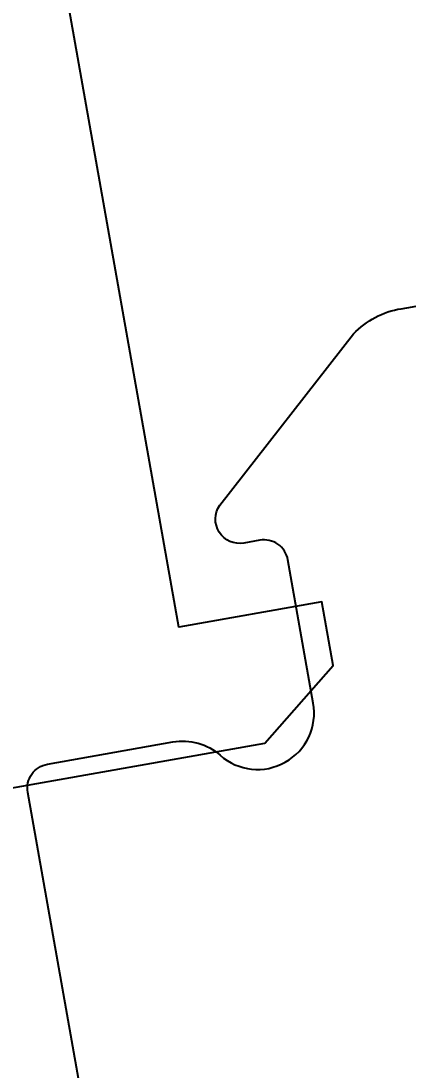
# Model space of a CAD drawing. Header units: millimetres. Extents: x 0 to 8967983, y -224399 to 13801.
# Drawn here: x 69282.64 to 69285.56, y -193809.95 to -193802.03 of the extents above; entities that cross this region are included whole.
import ezdxf
from ezdxf import colors
from ezdxf.entities.mleader import LeaderData, LeaderLine
from ezdxf.math import Vec2, Vec3

# ---------------------------------------------------------------- set-up
doc = ezdxf.new("R2010")
doc.units = ezdxf.units.MM
doc.header["$LTSCALE"] = 10
doc.layers.add('Архитектура', color=251, linetype='Continuous')
doc.layers.get('0').off()
doc.layers.get('0').freeze()
doc.styles.add('ISOCPEUR', font='isocpeur.TTF', dxfattribs={"width": 0.7})

# ---------------------------------------------------------------- blocks, each defined once
blk = doc.blocks.new('_DOTSMALL')
at = {"color": 0, "linetype": 'ByBlock', "const_width": 0.5}
blk.add_lwpolyline([(-0.0625, 0, 1), (0.0625, 0, 1)], format="xyb", close=True, dxfattribs=at)

msp = doc.modelspace()

# ---------------------------------------------------------------- linework, layer by layer
at = {"layer": 'Архитектура', "lineweight": 25, "transparency": 33554684}
msp.add_lwpolyline([(69281.5186, -193801.9387), (69282.5612, -193807.8213), (69284.482, -193807.4808), (69284.9972, -193806.8942), (69284.912, -193806.414), (69283.8316, -193806.6055), (69282.9592, -193801.6834)], dxfattribs=at)
msp.add_lwpolyline([(69281.5186, -193801.9387), (69282.5612, -193807.8213), (69284.482, -193807.4808), (69284.9972, -193806.8942), (69284.912, -193806.414), (69283.8316, -193806.6055), (69282.9592, -193801.6834)], dxfattribs=at)
msp.add_lwpolyline([(69281.5186, -193801.9387), (69282.5612, -193807.8213), (69284.482, -193807.4808), (69284.9972, -193806.8942), (69284.912, -193806.414), (69283.8316, -193806.6055), (69282.9592, -193801.6834)], dxfattribs=at)
msp.add_lwpolyline([(69281.5186, -193801.9387), (69282.5612, -193807.8213), (69284.482, -193807.4808), (69284.9972, -193806.8942), (69284.912, -193806.414), (69283.8316, -193806.6055), (69282.9592, -193801.6834)], dxfattribs=at)
msp.add_lwpolyline([(69281.5186, -193801.9387), (69282.5612, -193807.8213), (69284.482, -193807.4808), (69284.9972, -193806.8942), (69284.912, -193806.414), (69283.8316, -193806.6055), (69282.9592, -193801.6834)], dxfattribs=at)
msp.add_lwpolyline([(69281.5186, -193801.9387), (69282.5612, -193807.8213), (69284.482, -193807.4808), (69284.9972, -193806.8942), (69284.912, -193806.414), (69283.8316, -193806.6055), (69282.9592, -193801.6834)], dxfattribs=at)
msp.add_lwpolyline([(69281.5186, -193801.9387), (69282.5612, -193807.8213), (69284.482, -193807.4808), (69284.9972, -193806.8942), (69284.912, -193806.414), (69283.8316, -193806.6055), (69282.9592, -193801.6834)], dxfattribs=at)
msp.add_lwpolyline([(69281.5186, -193801.9387), (69282.5612, -193807.8213), (69284.482, -193807.4808), (69284.9972, -193806.8942), (69284.912, -193806.414), (69283.8316, -193806.6055), (69282.9592, -193801.6834)], dxfattribs=at)
msp.add_lwpolyline([(69281.5186, -193801.9387), (69282.5612, -193807.8213), (69284.482, -193807.4808), (69284.9972, -193806.8942), (69284.912, -193806.414), (69283.8316, -193806.6055), (69282.9592, -193801.6834)], dxfattribs=at)
msp.add_lwpolyline([(69281.5186, -193801.9387), (69282.5612, -193807.8213), (69284.482, -193807.4808), (69284.9972, -193806.8942), (69284.912, -193806.414), (69283.8316, -193806.6055), (69282.9592, -193801.6834)], dxfattribs=at)
msp.add_lwpolyline([(69281.5186, -193801.9387), (69282.5612, -193807.8213), (69284.482, -193807.4808), (69284.9972, -193806.8942), (69284.912, -193806.414), (69283.8316, -193806.6055), (69282.9592, -193801.6834)], dxfattribs=at)
msp.add_lwpolyline([(69281.5186, -193801.9387), (69282.5612, -193807.8213), (69284.482, -193807.4808), (69284.9972, -193806.8942), (69284.912, -193806.414), (69283.8316, -193806.6055), (69282.9592, -193801.6834)], dxfattribs=at)
msp.add_lwpolyline([(69281.5186, -193801.9387), (69282.5612, -193807.8213), (69284.482, -193807.4808), (69284.9972, -193806.8942), (69284.912, -193806.414), (69283.8316, -193806.6055), (69282.9592, -193801.6834)], dxfattribs=at)
msp.add_lwpolyline([(69281.5186, -193801.9387), (69282.5612, -193807.8213), (69284.482, -193807.4808), (69284.9972, -193806.8942), (69284.912, -193806.414), (69283.8316, -193806.6055), (69282.9592, -193801.6834)], dxfattribs=at)
msp.add_lwpolyline([(69281.5186, -193801.9387), (69282.5612, -193807.8213), (69284.482, -193807.4808), (69284.9972, -193806.8942), (69284.912, -193806.414), (69283.8316, -193806.6055), (69282.9592, -193801.6834)], dxfattribs=at)
msp.add_lwpolyline([(69281.5186, -193801.9387), (69282.5612, -193807.8213), (69284.482, -193807.4808), (69284.9972, -193806.8942), (69284.912, -193806.414), (69283.8316, -193806.6055), (69282.9592, -193801.6834)], dxfattribs=at)
msp.add_lwpolyline([(69281.5186, -193801.9387), (69282.5612, -193807.8213), (69284.482, -193807.4808), (69284.9972, -193806.8942), (69284.912, -193806.414), (69283.8316, -193806.6055), (69282.9592, -193801.6834)], dxfattribs=at)
msp.add_lwpolyline([(69281.5186, -193801.9387), (69282.5612, -193807.8213), (69284.482, -193807.4808), (69284.9972, -193806.8942), (69284.912, -193806.414), (69283.8316, -193806.6055), (69282.9592, -193801.6834)], dxfattribs=at)
msp.add_lwpolyline([(69281.5186, -193801.9387), (69282.5612, -193807.8213), (69284.482, -193807.4808), (69284.9972, -193806.8942), (69284.912, -193806.414), (69283.8316, -193806.6055), (69282.9592, -193801.6834)], dxfattribs=at)
msp.add_lwpolyline([(69281.5186, -193801.9387), (69282.5612, -193807.8213), (69284.482, -193807.4808), (69284.9972, -193806.8942), (69284.912, -193806.414), (69283.8316, -193806.6055), (69282.9592, -193801.6834)], dxfattribs=at)
msp.add_lwpolyline([(69281.5186, -193801.9387), (69282.5612, -193807.8213), (69284.482, -193807.4808), (69284.9972, -193806.8942), (69284.912, -193806.414), (69283.8316, -193806.6055), (69282.9592, -193801.6834)], dxfattribs=at)
msp.add_lwpolyline([(69281.5186, -193801.9387), (69282.5612, -193807.8213), (69284.482, -193807.4808), (69284.9972, -193806.8942), (69284.912, -193806.414), (69283.8316, -193806.6055), (69282.9592, -193801.6834)], dxfattribs=at)
msp.add_lwpolyline([(69281.5186, -193801.9387), (69282.5612, -193807.8213), (69284.482, -193807.4808), (69284.9972, -193806.8942), (69284.912, -193806.414), (69283.8316, -193806.6055), (69282.9592, -193801.6834)], dxfattribs=at)
msp.add_lwpolyline([(69281.5186, -193801.9387), (69282.5612, -193807.8213), (69284.482, -193807.4808), (69284.9972, -193806.8942), (69284.912, -193806.414), (69283.8316, -193806.6055), (69282.9592, -193801.6834)], dxfattribs=at)
msp.add_lwpolyline([(69281.5186, -193801.9387), (69282.5612, -193807.8213), (69284.482, -193807.4808), (69284.9972, -193806.8942), (69284.912, -193806.414), (69283.8316, -193806.6055), (69282.9592, -193801.6834)], dxfattribs=at)
msp.add_lwpolyline([(69281.5186, -193801.9387), (69282.5612, -193807.8213), (69284.482, -193807.4808), (69284.9972, -193806.8942), (69284.912, -193806.414), (69283.8316, -193806.6055), (69282.9592, -193801.6834)], dxfattribs=at)
msp.add_lwpolyline([(69281.5186, -193801.9387), (69282.5612, -193807.8213), (69284.482, -193807.4808), (69284.9972, -193806.8942), (69284.912, -193806.414), (69283.8316, -193806.6055), (69282.9592, -193801.6834)], dxfattribs=at)
msp.add_lwpolyline([(69281.5186, -193801.9387), (69282.5612, -193807.8213), (69284.482, -193807.4808), (69284.9972, -193806.8942), (69284.912, -193806.414), (69283.8316, -193806.6055), (69282.9592, -193801.6834)], dxfattribs=at)
msp.add_lwpolyline([(69281.5186, -193801.9387), (69282.5612, -193807.8213), (69284.482, -193807.4808), (69284.9972, -193806.8942), (69284.912, -193806.414), (69283.8316, -193806.6055), (69282.9592, -193801.6834)], dxfattribs=at)
msp.add_lwpolyline([(69281.5186, -193801.9387), (69282.5612, -193807.8213), (69284.482, -193807.4808), (69284.9972, -193806.8942), (69284.912, -193806.414), (69283.8316, -193806.6055), (69282.9592, -193801.6834)], dxfattribs=at)
msp.add_lwpolyline([(69281.5186, -193801.9387), (69282.5612, -193807.8213), (69284.482, -193807.4808), (69284.9972, -193806.8942), (69284.912, -193806.414), (69283.8316, -193806.6055), (69282.9592, -193801.6834)], dxfattribs=at)
msp.add_lwpolyline([(69281.5186, -193801.9387), (69282.5612, -193807.8213), (69284.482, -193807.4808), (69284.9972, -193806.8942), (69284.912, -193806.414), (69283.8316, -193806.6055), (69282.9592, -193801.6834)], dxfattribs=at)
msp.add_lwpolyline([(69281.5186, -193801.9387), (69282.5612, -193807.8213), (69284.482, -193807.4808), (69284.9972, -193806.8942), (69284.912, -193806.414), (69283.8316, -193806.6055), (69282.9592, -193801.6834)], dxfattribs=at)
msp.add_lwpolyline([(69281.5186, -193801.9387), (69282.5612, -193807.8213), (69284.482, -193807.4808), (69284.9972, -193806.8942), (69284.912, -193806.414), (69283.8316, -193806.6055), (69282.9592, -193801.6834)], dxfattribs=at)
msp.add_lwpolyline([(69281.5186, -193801.9387), (69282.5612, -193807.8213), (69284.482, -193807.4808), (69284.9972, -193806.8942), (69284.912, -193806.414), (69283.8316, -193806.6055), (69282.9592, -193801.6834)], dxfattribs=at)
msp.add_lwpolyline([(69281.5186, -193801.9387), (69282.5612, -193807.8213), (69284.482, -193807.4808), (69284.9972, -193806.8942), (69284.912, -193806.414), (69283.8316, -193806.6055), (69282.9592, -193801.6834)], dxfattribs=at)
msp.add_lwpolyline([(69281.5186, -193801.9387), (69282.5612, -193807.8213), (69284.482, -193807.4808), (69284.9972, -193806.8942), (69284.912, -193806.414), (69283.8316, -193806.6055), (69282.9592, -193801.6834)], dxfattribs=at)
msp.add_lwpolyline([(69281.5186, -193801.9387), (69282.5612, -193807.8213), (69284.482, -193807.4808), (69284.9972, -193806.8942), (69284.912, -193806.414), (69283.8316, -193806.6055), (69282.9592, -193801.6834)], dxfattribs=at)
msp.add_lwpolyline([(69281.5186, -193801.9387), (69282.5612, -193807.8213), (69284.482, -193807.4808), (69284.9972, -193806.8942), (69284.912, -193806.414), (69283.8316, -193806.6055), (69282.9592, -193801.6834)], dxfattribs=at)
msp.add_lwpolyline([(69281.5186, -193801.9387), (69282.5612, -193807.8213), (69284.482, -193807.4808), (69284.9972, -193806.8942), (69284.912, -193806.414), (69283.8316, -193806.6055), (69282.9592, -193801.6834)], dxfattribs=at)
msp.add_lwpolyline([(69281.5186, -193801.9387), (69282.5612, -193807.8213), (69284.482, -193807.4808), (69284.9972, -193806.8942), (69284.912, -193806.414), (69283.8316, -193806.6055), (69282.9592, -193801.6834)], dxfattribs=at)
msp.add_lwpolyline([(69281.5186, -193801.9387), (69282.5612, -193807.8213), (69284.482, -193807.4808), (69284.9972, -193806.8942), (69284.912, -193806.414), (69283.8316, -193806.6055), (69282.9592, -193801.6834)], dxfattribs=at)
msp.add_lwpolyline([(69281.5186, -193801.9387), (69282.5612, -193807.8213), (69284.482, -193807.4808), (69284.9972, -193806.8942), (69284.912, -193806.414), (69283.8316, -193806.6055), (69282.9592, -193801.6834)], dxfattribs=at)
msp.add_lwpolyline([(69281.5186, -193801.9387), (69282.5612, -193807.8213), (69284.482, -193807.4808), (69284.9972, -193806.8942), (69284.912, -193806.414), (69283.8316, -193806.6055), (69282.9592, -193801.6834)], dxfattribs=at)
msp.add_lwpolyline([(69281.5186, -193801.9387), (69282.5612, -193807.8213), (69284.482, -193807.4808), (69284.9972, -193806.8942), (69284.912, -193806.414), (69283.8316, -193806.6055), (69282.9592, -193801.6834)], dxfattribs=at)
msp.add_lwpolyline([(69281.5186, -193801.9387), (69282.5612, -193807.8213), (69284.482, -193807.4808), (69284.9972, -193806.8942), (69284.912, -193806.414), (69283.8316, -193806.6055), (69282.9592, -193801.6834)], dxfattribs=at)
msp.add_lwpolyline([(69281.5186, -193801.9387), (69282.5612, -193807.8213), (69284.482, -193807.4808), (69284.9972, -193806.8942), (69284.912, -193806.414), (69283.8316, -193806.6055), (69282.9592, -193801.6834)], dxfattribs=at)
msp.add_lwpolyline([(69281.5186, -193801.9387), (69282.5612, -193807.8213), (69284.482, -193807.4808), (69284.9972, -193806.8942), (69284.912, -193806.414), (69283.8316, -193806.6055), (69282.9592, -193801.6834)], dxfattribs=at)
msp.add_lwpolyline([(69281.5186, -193801.9387), (69282.5612, -193807.8213), (69284.482, -193807.4808), (69284.9972, -193806.8942), (69284.912, -193806.414), (69283.8316, -193806.6055), (69282.9592, -193801.6834)], dxfattribs=at)
msp.add_lwpolyline([(69281.5186, -193801.9387), (69282.5612, -193807.8213), (69284.482, -193807.4808), (69284.9972, -193806.8942), (69284.912, -193806.414), (69283.8316, -193806.6055), (69282.9592, -193801.6834)], dxfattribs=at)
msp.add_lwpolyline([(69281.5186, -193801.9387), (69282.5612, -193807.8213), (69284.482, -193807.4808), (69284.9972, -193806.8942), (69284.912, -193806.414), (69283.8316, -193806.6055), (69282.9592, -193801.6834)], dxfattribs=at)
msp.add_lwpolyline([(69281.5186, -193801.9387), (69282.5612, -193807.8213), (69284.482, -193807.4808), (69284.9972, -193806.8942), (69284.912, -193806.414), (69283.8316, -193806.6055), (69282.9592, -193801.6834)], dxfattribs=at)
msp.add_lwpolyline([(69281.5186, -193801.9387), (69282.5612, -193807.8213), (69284.482, -193807.4808), (69284.9972, -193806.8942), (69284.912, -193806.414), (69283.8316, -193806.6055), (69282.9592, -193801.6834)], dxfattribs=at)
msp.add_lwpolyline([(69281.5186, -193801.9387), (69282.5612, -193807.8213), (69284.482, -193807.4808), (69284.9972, -193806.8942), (69284.912, -193806.414), (69283.8316, -193806.6055), (69282.9592, -193801.6834)], dxfattribs=at)
msp.add_lwpolyline([(69281.5186, -193801.9387), (69282.5612, -193807.8213), (69284.482, -193807.4808), (69284.9972, -193806.8942), (69284.912, -193806.414), (69283.8316, -193806.6055), (69282.9592, -193801.6834)], dxfattribs=at)
msp.add_lwpolyline([(69281.5186, -193801.9387), (69282.5612, -193807.8213), (69284.482, -193807.4808), (69284.9972, -193806.8942), (69284.912, -193806.414), (69283.8316, -193806.6055), (69282.9592, -193801.6834)], dxfattribs=at)
msp.add_lwpolyline([(69281.5186, -193801.9387), (69282.5612, -193807.8213), (69284.482, -193807.4808), (69284.9972, -193806.8942), (69284.912, -193806.414), (69283.8316, -193806.6055), (69282.9592, -193801.6834)], dxfattribs=at)
msp.add_lwpolyline([(69281.5186, -193801.9387), (69282.5612, -193807.8213), (69284.482, -193807.4808), (69284.9972, -193806.8942), (69284.912, -193806.414), (69283.8316, -193806.6055), (69282.9592, -193801.6834)], dxfattribs=at)
msp.add_lwpolyline([(69281.5186, -193801.9387), (69282.5612, -193807.8213), (69284.482, -193807.4808), (69284.9972, -193806.8942), (69284.912, -193806.414), (69283.8316, -193806.6055), (69282.9592, -193801.6834)], dxfattribs=at)
msp.add_lwpolyline([(69281.5186, -193801.9387), (69282.5612, -193807.8213), (69284.482, -193807.4808), (69284.9972, -193806.8942), (69284.912, -193806.414), (69283.8316, -193806.6055), (69282.9592, -193801.6834)], dxfattribs=at)
msp.add_lwpolyline([(69281.5186, -193801.9387), (69282.5612, -193807.8213), (69284.482, -193807.4808), (69284.9972, -193806.8942), (69284.912, -193806.414), (69283.8316, -193806.6055), (69282.9592, -193801.6834)], dxfattribs=at)
msp.add_lwpolyline([(69281.5186, -193801.9387), (69282.5612, -193807.8213), (69284.482, -193807.4808), (69284.9972, -193806.8942), (69284.912, -193806.414), (69283.8316, -193806.6055), (69282.9592, -193801.6834)], dxfattribs=at)
msp.add_lwpolyline([(69281.5186, -193801.9387), (69282.5612, -193807.8213), (69284.482, -193807.4808), (69284.9972, -193806.8942), (69284.912, -193806.414), (69283.8316, -193806.6055), (69282.9592, -193801.6834)], dxfattribs=at)
msp.add_lwpolyline([(69281.5186, -193801.9387), (69282.5612, -193807.8213), (69284.482, -193807.4808), (69284.9972, -193806.8942), (69284.912, -193806.414), (69283.8316, -193806.6055), (69282.9592, -193801.6834)], dxfattribs=at)
msp.add_lwpolyline([(69281.5186, -193801.9387), (69282.5612, -193807.8213), (69284.482, -193807.4808), (69284.9972, -193806.8942), (69284.912, -193806.414), (69283.8316, -193806.6055), (69282.9592, -193801.6834)], dxfattribs=at)
msp.add_lwpolyline([(69281.5186, -193801.9387), (69282.5612, -193807.8213), (69284.482, -193807.4808), (69284.9972, -193806.8942), (69284.912, -193806.414), (69283.8316, -193806.6055), (69282.9592, -193801.6834)], dxfattribs=at)
msp.add_lwpolyline([(69281.5186, -193801.9387), (69282.5612, -193807.8213), (69284.482, -193807.4808), (69284.9972, -193806.8942), (69284.912, -193806.414), (69283.8316, -193806.6055), (69282.9592, -193801.6834)], dxfattribs=at)
msp.add_lwpolyline([(69281.5186, -193801.9387), (69282.5612, -193807.8213), (69284.482, -193807.4808), (69284.9972, -193806.8942), (69284.912, -193806.414), (69283.8316, -193806.6055), (69282.9592, -193801.6834)], dxfattribs=at)
msp.add_lwpolyline([(69281.5186, -193801.9387), (69282.5612, -193807.8213), (69284.482, -193807.4808), (69284.9972, -193806.8942), (69284.912, -193806.414), (69283.8316, -193806.6055), (69282.9592, -193801.6834)], dxfattribs=at)
msp.add_lwpolyline([(69281.5186, -193801.9387), (69282.5612, -193807.8213), (69284.482, -193807.4808), (69284.9972, -193806.8942), (69284.912, -193806.414), (69283.8316, -193806.6055), (69282.9592, -193801.6834)], dxfattribs=at)
msp.add_lwpolyline([(69281.5186, -193801.9387), (69282.5612, -193807.8213), (69284.482, -193807.4808), (69284.9972, -193806.8942), (69284.912, -193806.414), (69283.8316, -193806.6055), (69282.9592, -193801.6834)], dxfattribs=at)
msp.add_lwpolyline([(69281.5186, -193801.9387), (69282.5612, -193807.8213), (69284.482, -193807.4808), (69284.9972, -193806.8942), (69284.912, -193806.414), (69283.8316, -193806.6055), (69282.9592, -193801.6834)], dxfattribs=at)
msp.add_lwpolyline([(69285.8668, -193815.2937), (69284.8107, -193816.8331, -0.667984), (69284.2607, -193816.7118), (69282.6904, -193807.852, -0.414214), (69282.8385, -193807.64), (69283.7865, -193807.472, -0.228752), (69284.1436, -193807.5724, 0.710164), (69284.8464, -193807.1782), (69284.6549, -193806.0977, 0.4144), (69284.4429, -193805.9496), (69284.3228, -193805.9708, -0.66825), (69284.141, -193805.6859), (69285.1501, -193804.3928, -0.164348), (69285.5108, -193804.2029), (69289.5925, -193803.4795, -0.164348)], format="xyb", dxfattribs=at)
msp.add_lwpolyline([(69285.8668, -193815.2937), (69284.8107, -193816.8331, -0.667984), (69284.2607, -193816.7118), (69282.6904, -193807.852, -0.414214), (69282.8385, -193807.64), (69283.7865, -193807.472, -0.228752), (69284.1436, -193807.5724, 0.710164), (69284.8464, -193807.1782), (69284.6549, -193806.0977, 0.4144), (69284.4429, -193805.9496), (69284.3228, -193805.9708, -0.66825), (69284.141, -193805.6859), (69285.1501, -193804.3928, -0.164348), (69285.5108, -193804.2029), (69289.5925, -193803.4795, -0.164348)], format="xyb", dxfattribs=at)
msp.add_lwpolyline([(69285.8668, -193815.2937), (69284.8107, -193816.8331, -0.667984), (69284.2607, -193816.7118), (69282.6904, -193807.852, -0.414214), (69282.8385, -193807.64), (69283.7865, -193807.472, -0.228752), (69284.1436, -193807.5724, 0.710164), (69284.8464, -193807.1782), (69284.6549, -193806.0977, 0.4144), (69284.4429, -193805.9496), (69284.3228, -193805.9708, -0.66825), (69284.141, -193805.6859), (69285.1501, -193804.3928, -0.164348), (69285.5108, -193804.2029), (69289.5925, -193803.4795, -0.164348)], format="xyb", dxfattribs=at)
msp.add_lwpolyline([(69285.8668, -193815.2937), (69284.8107, -193816.8331, -0.667984), (69284.2607, -193816.7118), (69282.6904, -193807.852, -0.414214), (69282.8385, -193807.64), (69283.7865, -193807.472, -0.228752), (69284.1436, -193807.5724, 0.710164), (69284.8464, -193807.1782), (69284.6549, -193806.0977, 0.4144), (69284.4429, -193805.9496), (69284.3228, -193805.9708, -0.66825), (69284.141, -193805.6859), (69285.1501, -193804.3928, -0.164348), (69285.5108, -193804.2029), (69289.5925, -193803.4795, -0.164348)], format="xyb", dxfattribs=at)
msp.add_lwpolyline([(69285.8668, -193815.2937), (69284.8107, -193816.8331, -0.667984), (69284.2607, -193816.7118), (69282.6904, -193807.852, -0.414214), (69282.8385, -193807.64), (69283.7865, -193807.472, -0.228752), (69284.1436, -193807.5724, 0.710164), (69284.8464, -193807.1782), (69284.6549, -193806.0977, 0.4144), (69284.4429, -193805.9496), (69284.3228, -193805.9708, -0.66825), (69284.141, -193805.6859), (69285.1501, -193804.3928, -0.164348), (69285.5108, -193804.2029), (69289.5925, -193803.4795, -0.164348)], format="xyb", dxfattribs=at)
msp.add_lwpolyline([(69285.8668, -193815.2937), (69284.8107, -193816.8331, -0.667984), (69284.2607, -193816.7118), (69282.6904, -193807.852, -0.414214), (69282.8385, -193807.64), (69283.7865, -193807.472, -0.228752), (69284.1436, -193807.5724, 0.710164), (69284.8464, -193807.1782), (69284.6549, -193806.0977, 0.4144), (69284.4429, -193805.9496), (69284.3228, -193805.9708, -0.66825), (69284.141, -193805.6859), (69285.1501, -193804.3928, -0.164348), (69285.5108, -193804.2029), (69289.5925, -193803.4795, -0.164348)], format="xyb", dxfattribs=at)
msp.add_lwpolyline([(69285.8668, -193815.2937), (69284.8107, -193816.8331, -0.667984), (69284.2607, -193816.7118), (69282.6904, -193807.852, -0.414214), (69282.8385, -193807.64), (69283.7865, -193807.472, -0.228752), (69284.1436, -193807.5724, 0.710164), (69284.8464, -193807.1782), (69284.6549, -193806.0977, 0.4144), (69284.4429, -193805.9496), (69284.3228, -193805.9708, -0.66825), (69284.141, -193805.6859), (69285.1501, -193804.3928, -0.164348), (69285.5108, -193804.2029), (69289.5925, -193803.4795, -0.164348)], format="xyb", dxfattribs=at)
msp.add_lwpolyline([(69285.8668, -193815.2937), (69284.8107, -193816.8331, -0.667984), (69284.2607, -193816.7118), (69282.6904, -193807.852, -0.414214), (69282.8385, -193807.64), (69283.7865, -193807.472, -0.228752), (69284.1436, -193807.5724, 0.710164), (69284.8464, -193807.1782), (69284.6549, -193806.0977, 0.4144), (69284.4429, -193805.9496), (69284.3228, -193805.9708, -0.66825), (69284.141, -193805.6859), (69285.1501, -193804.3928, -0.164348), (69285.5108, -193804.2029), (69289.5925, -193803.4795, -0.164348)], format="xyb", dxfattribs=at)
msp.add_lwpolyline([(69285.8668, -193815.2937), (69284.8107, -193816.8331, -0.667984), (69284.2607, -193816.7118), (69282.6904, -193807.852, -0.414214), (69282.8385, -193807.64), (69283.7865, -193807.472, -0.228752), (69284.1436, -193807.5724, 0.710164), (69284.8464, -193807.1782), (69284.6549, -193806.0977, 0.4144), (69284.4429, -193805.9496), (69284.3228, -193805.9708, -0.66825), (69284.141, -193805.6859), (69285.1501, -193804.3928, -0.164348), (69285.5108, -193804.2029), (69289.5925, -193803.4795, -0.164348)], format="xyb", dxfattribs=at)
msp.add_lwpolyline([(69285.8668, -193815.2937), (69284.8107, -193816.8331, -0.667984), (69284.2607, -193816.7118), (69282.6904, -193807.852, -0.414214), (69282.8385, -193807.64), (69283.7865, -193807.472, -0.228752), (69284.1436, -193807.5724, 0.710164), (69284.8464, -193807.1782), (69284.6549, -193806.0977, 0.4144), (69284.4429, -193805.9496), (69284.3228, -193805.9708, -0.66825), (69284.141, -193805.6859), (69285.1501, -193804.3928, -0.164348), (69285.5108, -193804.2029), (69289.5925, -193803.4795, -0.164348)], format="xyb", dxfattribs=at)
msp.add_lwpolyline([(69285.8668, -193815.2937), (69284.8107, -193816.8331, -0.667984), (69284.2607, -193816.7118), (69282.6904, -193807.852, -0.414214), (69282.8385, -193807.64), (69283.7865, -193807.472, -0.228752), (69284.1436, -193807.5724, 0.710164), (69284.8464, -193807.1782), (69284.6549, -193806.0977, 0.4144), (69284.4429, -193805.9496), (69284.3228, -193805.9708, -0.66825), (69284.141, -193805.6859), (69285.1501, -193804.3928, -0.164348), (69285.5108, -193804.2029), (69289.5925, -193803.4795, -0.164348)], format="xyb", dxfattribs=at)
msp.add_lwpolyline([(69285.8668, -193815.2937), (69284.8107, -193816.8331, -0.667984), (69284.2607, -193816.7118), (69282.6904, -193807.852, -0.414214), (69282.8385, -193807.64), (69283.7865, -193807.472, -0.228752), (69284.1436, -193807.5724, 0.710164), (69284.8464, -193807.1782), (69284.6549, -193806.0977, 0.4144), (69284.4429, -193805.9496), (69284.3228, -193805.9708, -0.66825), (69284.141, -193805.6859), (69285.1501, -193804.3928, -0.164348), (69285.5108, -193804.2029), (69289.5925, -193803.4795, -0.164348)], format="xyb", dxfattribs=at)
msp.add_lwpolyline([(69285.8668, -193815.2937), (69284.8107, -193816.8331, -0.667984), (69284.2607, -193816.7118), (69282.6904, -193807.852, -0.414214), (69282.8385, -193807.64), (69283.7865, -193807.472, -0.228752), (69284.1436, -193807.5724, 0.710164), (69284.8464, -193807.1782), (69284.6549, -193806.0977, 0.4144), (69284.4429, -193805.9496), (69284.3228, -193805.9708, -0.66825), (69284.141, -193805.6859), (69285.1501, -193804.3928, -0.164348), (69285.5108, -193804.2029), (69289.5925, -193803.4795, -0.164348)], format="xyb", dxfattribs=at)
msp.add_lwpolyline([(69285.8668, -193815.2937), (69284.8107, -193816.8331, -0.667984), (69284.2607, -193816.7118), (69282.6904, -193807.852, -0.414214), (69282.8385, -193807.64), (69283.7865, -193807.472, -0.228752), (69284.1436, -193807.5724, 0.710164), (69284.8464, -193807.1782), (69284.6549, -193806.0977, 0.4144), (69284.4429, -193805.9496), (69284.3228, -193805.9708, -0.66825), (69284.141, -193805.6859), (69285.1501, -193804.3928, -0.164348), (69285.5108, -193804.2029), (69289.5925, -193803.4795, -0.164348)], format="xyb", dxfattribs=at)
msp.add_lwpolyline([(69285.8668, -193815.2937), (69284.8107, -193816.8331, -0.667984), (69284.2607, -193816.7118), (69282.6904, -193807.852, -0.414214), (69282.8385, -193807.64), (69283.7865, -193807.472, -0.228752), (69284.1436, -193807.5724, 0.710164), (69284.8464, -193807.1782), (69284.6549, -193806.0977, 0.4144), (69284.4429, -193805.9496), (69284.3228, -193805.9708, -0.66825), (69284.141, -193805.6859), (69285.1501, -193804.3928, -0.164348), (69285.5108, -193804.2029), (69289.5925, -193803.4795, -0.164348)], format="xyb", dxfattribs=at)
msp.add_lwpolyline([(69285.8668, -193815.2937), (69284.8107, -193816.8331, -0.667984), (69284.2607, -193816.7118), (69282.6904, -193807.852, -0.414214), (69282.8385, -193807.64), (69283.7865, -193807.472, -0.228752), (69284.1436, -193807.5724, 0.710164), (69284.8464, -193807.1782), (69284.6549, -193806.0977, 0.4144), (69284.4429, -193805.9496), (69284.3228, -193805.9708, -0.66825), (69284.141, -193805.6859), (69285.1501, -193804.3928, -0.164348), (69285.5108, -193804.2029), (69289.5925, -193803.4795, -0.164348)], format="xyb", dxfattribs=at)
msp.add_lwpolyline([(69285.8668, -193815.2937), (69284.8107, -193816.8331, -0.667984), (69284.2607, -193816.7118), (69282.6904, -193807.852, -0.414214), (69282.8385, -193807.64), (69283.7865, -193807.472, -0.228752), (69284.1436, -193807.5724, 0.710164), (69284.8464, -193807.1782), (69284.6549, -193806.0977, 0.4144), (69284.4429, -193805.9496), (69284.3228, -193805.9708, -0.66825), (69284.141, -193805.6859), (69285.1501, -193804.3928, -0.164348), (69285.5108, -193804.2029), (69289.5925, -193803.4795, -0.164348)], format="xyb", dxfattribs=at)
msp.add_lwpolyline([(69285.8668, -193815.2937), (69284.8107, -193816.8331, -0.667984), (69284.2607, -193816.7118), (69282.6904, -193807.852, -0.414214), (69282.8385, -193807.64), (69283.7865, -193807.472, -0.228752), (69284.1436, -193807.5724, 0.710164), (69284.8464, -193807.1782), (69284.6549, -193806.0977, 0.4144), (69284.4429, -193805.9496), (69284.3228, -193805.9708, -0.66825), (69284.141, -193805.6859), (69285.1501, -193804.3928, -0.164348), (69285.5108, -193804.2029), (69289.5925, -193803.4795, -0.164348)], format="xyb", dxfattribs=at)
msp.add_lwpolyline([(69285.8668, -193815.2937), (69284.8107, -193816.8331, -0.667984), (69284.2607, -193816.7118), (69282.6904, -193807.852, -0.414214), (69282.8385, -193807.64), (69283.7865, -193807.472, -0.228752), (69284.1436, -193807.5724, 0.710164), (69284.8464, -193807.1782), (69284.6549, -193806.0977, 0.4144), (69284.4429, -193805.9496), (69284.3228, -193805.9708, -0.66825), (69284.141, -193805.6859), (69285.1501, -193804.3928, -0.164348), (69285.5108, -193804.2029), (69289.5925, -193803.4795, -0.164348)], format="xyb", dxfattribs=at)
msp.add_lwpolyline([(69285.8668, -193815.2937), (69284.8107, -193816.8331, -0.667984), (69284.2607, -193816.7118), (69282.6904, -193807.852, -0.414214), (69282.8385, -193807.64), (69283.7865, -193807.472, -0.228752), (69284.1436, -193807.5724, 0.710164), (69284.8464, -193807.1782), (69284.6549, -193806.0977, 0.4144), (69284.4429, -193805.9496), (69284.3228, -193805.9708, -0.66825), (69284.141, -193805.6859), (69285.1501, -193804.3928, -0.164348), (69285.5108, -193804.2029), (69289.5925, -193803.4795, -0.164348)], format="xyb", dxfattribs=at)
msp.add_lwpolyline([(69285.8668, -193815.2937), (69284.8107, -193816.8331, -0.667984), (69284.2607, -193816.7118), (69282.6904, -193807.852, -0.414214), (69282.8385, -193807.64), (69283.7865, -193807.472, -0.228752), (69284.1436, -193807.5724, 0.710164), (69284.8464, -193807.1782), (69284.6549, -193806.0977, 0.4144), (69284.4429, -193805.9496), (69284.3228, -193805.9708, -0.66825), (69284.141, -193805.6859), (69285.1501, -193804.3928, -0.164348), (69285.5108, -193804.2029), (69289.5925, -193803.4795, -0.164348)], format="xyb", dxfattribs=at)
msp.add_lwpolyline([(69285.8668, -193815.2937), (69284.8107, -193816.8331, -0.667984), (69284.2607, -193816.7118), (69282.6904, -193807.852, -0.414214), (69282.8385, -193807.64), (69283.7865, -193807.472, -0.228752), (69284.1436, -193807.5724, 0.710164), (69284.8464, -193807.1782), (69284.6549, -193806.0977, 0.4144), (69284.4429, -193805.9496), (69284.3228, -193805.9708, -0.66825), (69284.141, -193805.6859), (69285.1501, -193804.3928, -0.164348), (69285.5108, -193804.2029), (69289.5925, -193803.4795, -0.164348)], format="xyb", dxfattribs=at)
msp.add_lwpolyline([(69285.8668, -193815.2937), (69284.8107, -193816.8331, -0.667984), (69284.2607, -193816.7118), (69282.6904, -193807.852, -0.414214), (69282.8385, -193807.64), (69283.7865, -193807.472, -0.228752), (69284.1436, -193807.5724, 0.710164), (69284.8464, -193807.1782), (69284.6549, -193806.0977, 0.4144), (69284.4429, -193805.9496), (69284.3228, -193805.9708, -0.66825), (69284.141, -193805.6859), (69285.1501, -193804.3928, -0.164348), (69285.5108, -193804.2029), (69289.5925, -193803.4795, -0.164348)], format="xyb", dxfattribs=at)
msp.add_lwpolyline([(69285.8668, -193815.2937), (69284.8107, -193816.8331, -0.667984), (69284.2607, -193816.7118), (69282.6904, -193807.852, -0.414214), (69282.8385, -193807.64), (69283.7865, -193807.472, -0.228752), (69284.1436, -193807.5724, 0.710164), (69284.8464, -193807.1782), (69284.6549, -193806.0977, 0.4144), (69284.4429, -193805.9496), (69284.3228, -193805.9708, -0.66825), (69284.141, -193805.6859), (69285.1501, -193804.3928, -0.164348), (69285.5108, -193804.2029), (69289.5925, -193803.4795, -0.164348)], format="xyb", dxfattribs=at)
msp.add_lwpolyline([(69285.8668, -193815.2937), (69284.8107, -193816.8331, -0.667984), (69284.2607, -193816.7118), (69282.6904, -193807.852, -0.414214), (69282.8385, -193807.64), (69283.7865, -193807.472, -0.228752), (69284.1436, -193807.5724, 0.710164), (69284.8464, -193807.1782), (69284.6549, -193806.0977, 0.4144), (69284.4429, -193805.9496), (69284.3228, -193805.9708, -0.66825), (69284.141, -193805.6859), (69285.1501, -193804.3928, -0.164348), (69285.5108, -193804.2029), (69289.5925, -193803.4795, -0.164348)], format="xyb", dxfattribs=at)
msp.add_lwpolyline([(69285.8668, -193815.2937), (69284.8107, -193816.8331, -0.667984), (69284.2607, -193816.7118), (69282.6904, -193807.852, -0.414214), (69282.8385, -193807.64), (69283.7865, -193807.472, -0.228752), (69284.1436, -193807.5724, 0.710164), (69284.8464, -193807.1782), (69284.6549, -193806.0977, 0.4144), (69284.4429, -193805.9496), (69284.3228, -193805.9708, -0.66825), (69284.141, -193805.6859), (69285.1501, -193804.3928, -0.164348), (69285.5108, -193804.2029), (69289.5925, -193803.4795, -0.164348)], format="xyb", dxfattribs=at)
msp.add_lwpolyline([(69285.8668, -193815.2937), (69284.8107, -193816.8331, -0.667984), (69284.2607, -193816.7118), (69282.6904, -193807.852, -0.414214), (69282.8385, -193807.64), (69283.7865, -193807.472, -0.228752), (69284.1436, -193807.5724, 0.710164), (69284.8464, -193807.1782), (69284.6549, -193806.0977, 0.4144), (69284.4429, -193805.9496), (69284.3228, -193805.9708, -0.66825), (69284.141, -193805.6859), (69285.1501, -193804.3928, -0.164348), (69285.5108, -193804.2029), (69289.5925, -193803.4795, -0.164348)], format="xyb", dxfattribs=at)
msp.add_lwpolyline([(69285.8668, -193815.2937), (69284.8107, -193816.8331, -0.667984), (69284.2607, -193816.7118), (69282.6904, -193807.852, -0.414214), (69282.8385, -193807.64), (69283.7865, -193807.472, -0.228752), (69284.1436, -193807.5724, 0.710164), (69284.8464, -193807.1782), (69284.6549, -193806.0977, 0.4144), (69284.4429, -193805.9496), (69284.3228, -193805.9708, -0.66825), (69284.141, -193805.6859), (69285.1501, -193804.3928, -0.164348), (69285.5108, -193804.2029), (69289.5925, -193803.4795, -0.164348)], format="xyb", dxfattribs=at)
msp.add_lwpolyline([(69285.8668, -193815.2937), (69284.8107, -193816.8331, -0.667984), (69284.2607, -193816.7118), (69282.6904, -193807.852, -0.414214), (69282.8385, -193807.64), (69283.7865, -193807.472, -0.228752), (69284.1436, -193807.5724, 0.710164), (69284.8464, -193807.1782), (69284.6549, -193806.0977, 0.4144), (69284.4429, -193805.9496), (69284.3228, -193805.9708, -0.66825), (69284.141, -193805.6859), (69285.1501, -193804.3928, -0.164348), (69285.5108, -193804.2029), (69289.5925, -193803.4795, -0.164348)], format="xyb", dxfattribs=at)
msp.add_lwpolyline([(69285.8668, -193815.2937), (69284.8107, -193816.8331, -0.667984), (69284.2607, -193816.7118), (69282.6904, -193807.852, -0.414214), (69282.8385, -193807.64), (69283.7865, -193807.472, -0.228752), (69284.1436, -193807.5724, 0.710164), (69284.8464, -193807.1782), (69284.6549, -193806.0977, 0.4144), (69284.4429, -193805.9496), (69284.3228, -193805.9708, -0.66825), (69284.141, -193805.6859), (69285.1501, -193804.3928, -0.164348), (69285.5108, -193804.2029), (69289.5925, -193803.4795, -0.164348)], format="xyb", dxfattribs=at)
msp.add_lwpolyline([(69285.8668, -193815.2937), (69284.8107, -193816.8331, -0.667984), (69284.2607, -193816.7118), (69282.6904, -193807.852, -0.414214), (69282.8385, -193807.64), (69283.7865, -193807.472, -0.228752), (69284.1436, -193807.5724, 0.710164), (69284.8464, -193807.1782), (69284.6549, -193806.0977, 0.4144), (69284.4429, -193805.9496), (69284.3228, -193805.9708, -0.66825), (69284.141, -193805.6859), (69285.1501, -193804.3928, -0.164348), (69285.5108, -193804.2029), (69289.5925, -193803.4795, -0.164348)], format="xyb", dxfattribs=at)
msp.add_lwpolyline([(69285.8668, -193815.2937), (69284.8107, -193816.8331, -0.667984), (69284.2607, -193816.7118), (69282.6904, -193807.852, -0.414214), (69282.8385, -193807.64), (69283.7865, -193807.472, -0.228752), (69284.1436, -193807.5724, 0.710164), (69284.8464, -193807.1782), (69284.6549, -193806.0977, 0.4144), (69284.4429, -193805.9496), (69284.3228, -193805.9708, -0.66825), (69284.141, -193805.6859), (69285.1501, -193804.3928, -0.164348), (69285.5108, -193804.2029), (69289.5925, -193803.4795, -0.164348)], format="xyb", dxfattribs=at)
msp.add_lwpolyline([(69285.8668, -193815.2937), (69284.8107, -193816.8331, -0.667984), (69284.2607, -193816.7118), (69282.6904, -193807.852, -0.414214), (69282.8385, -193807.64), (69283.7865, -193807.472, -0.228752), (69284.1436, -193807.5724, 0.710164), (69284.8464, -193807.1782), (69284.6549, -193806.0977, 0.4144), (69284.4429, -193805.9496), (69284.3228, -193805.9708, -0.66825), (69284.141, -193805.6859), (69285.1501, -193804.3928, -0.164348), (69285.5108, -193804.2029), (69289.5925, -193803.4795, -0.164348)], format="xyb", dxfattribs=at)
msp.add_lwpolyline([(69285.8668, -193815.2937), (69284.8107, -193816.8331, -0.667984), (69284.2607, -193816.7118), (69282.6904, -193807.852, -0.414214), (69282.8385, -193807.64), (69283.7865, -193807.472, -0.228752), (69284.1436, -193807.5724, 0.710164), (69284.8464, -193807.1782), (69284.6549, -193806.0977, 0.4144), (69284.4429, -193805.9496), (69284.3228, -193805.9708, -0.66825), (69284.141, -193805.6859), (69285.1501, -193804.3928, -0.164348), (69285.5108, -193804.2029), (69289.5925, -193803.4795, -0.164348)], format="xyb", dxfattribs=at)
msp.add_lwpolyline([(69285.8668, -193815.2937), (69284.8107, -193816.8331, -0.667984), (69284.2607, -193816.7118), (69282.6904, -193807.852, -0.414214), (69282.8385, -193807.64), (69283.7865, -193807.472, -0.228752), (69284.1436, -193807.5724, 0.710164), (69284.8464, -193807.1782), (69284.6549, -193806.0977, 0.4144), (69284.4429, -193805.9496), (69284.3228, -193805.9708, -0.66825), (69284.141, -193805.6859), (69285.1501, -193804.3928, -0.164348), (69285.5108, -193804.2029), (69289.5925, -193803.4795, -0.164348)], format="xyb", dxfattribs=at)
msp.add_lwpolyline([(69285.8668, -193815.2937), (69284.8107, -193816.8331, -0.667984), (69284.2607, -193816.7118), (69282.6904, -193807.852, -0.414214), (69282.8385, -193807.64), (69283.7865, -193807.472, -0.228752), (69284.1436, -193807.5724, 0.710164), (69284.8464, -193807.1782), (69284.6549, -193806.0977, 0.4144), (69284.4429, -193805.9496), (69284.3228, -193805.9708, -0.66825), (69284.141, -193805.6859), (69285.1501, -193804.3928, -0.164348), (69285.5108, -193804.2029), (69289.5925, -193803.4795, -0.164348)], format="xyb", dxfattribs=at)
msp.add_lwpolyline([(69285.8668, -193815.2937), (69284.8107, -193816.8331, -0.667984), (69284.2607, -193816.7118), (69282.6904, -193807.852, -0.414214), (69282.8385, -193807.64), (69283.7865, -193807.472, -0.228752), (69284.1436, -193807.5724, 0.710164), (69284.8464, -193807.1782), (69284.6549, -193806.0977, 0.4144), (69284.4429, -193805.9496), (69284.3228, -193805.9708, -0.66825), (69284.141, -193805.6859), (69285.1501, -193804.3928, -0.164348), (69285.5108, -193804.2029), (69289.5925, -193803.4795, -0.164348)], format="xyb", dxfattribs=at)
msp.add_lwpolyline([(69285.8668, -193815.2937), (69284.8107, -193816.8331, -0.667984), (69284.2607, -193816.7118), (69282.6904, -193807.852, -0.414214), (69282.8385, -193807.64), (69283.7865, -193807.472, -0.228752), (69284.1436, -193807.5724, 0.710164), (69284.8464, -193807.1782), (69284.6549, -193806.0977, 0.4144), (69284.4429, -193805.9496), (69284.3228, -193805.9708, -0.66825), (69284.141, -193805.6859), (69285.1501, -193804.3928, -0.164348), (69285.5108, -193804.2029), (69289.5925, -193803.4795, -0.164348)], format="xyb", dxfattribs=at)
msp.add_lwpolyline([(69285.8668, -193815.2937), (69284.8107, -193816.8331, -0.667984), (69284.2607, -193816.7118), (69282.6904, -193807.852, -0.414214), (69282.8385, -193807.64), (69283.7865, -193807.472, -0.228752), (69284.1436, -193807.5724, 0.710164), (69284.8464, -193807.1782), (69284.6549, -193806.0977, 0.4144), (69284.4429, -193805.9496), (69284.3228, -193805.9708, -0.66825), (69284.141, -193805.6859), (69285.1501, -193804.3928, -0.164348), (69285.5108, -193804.2029), (69289.5925, -193803.4795, -0.164348)], format="xyb", dxfattribs=at)
msp.add_lwpolyline([(69285.8668, -193815.2937), (69284.8107, -193816.8331, -0.667984), (69284.2607, -193816.7118), (69282.6904, -193807.852, -0.414214), (69282.8385, -193807.64), (69283.7865, -193807.472, -0.228752), (69284.1436, -193807.5724, 0.710164), (69284.8464, -193807.1782), (69284.6549, -193806.0977, 0.4144), (69284.4429, -193805.9496), (69284.3228, -193805.9708, -0.66825), (69284.141, -193805.6859), (69285.1501, -193804.3928, -0.164348), (69285.5108, -193804.2029), (69289.5925, -193803.4795, -0.164348)], format="xyb", dxfattribs=at)
msp.add_lwpolyline([(69285.8668, -193815.2937), (69284.8107, -193816.8331, -0.667984), (69284.2607, -193816.7118), (69282.6904, -193807.852, -0.414214), (69282.8385, -193807.64), (69283.7865, -193807.472, -0.228752), (69284.1436, -193807.5724, 0.710164), (69284.8464, -193807.1782), (69284.6549, -193806.0977, 0.4144), (69284.4429, -193805.9496), (69284.3228, -193805.9708, -0.66825), (69284.141, -193805.6859), (69285.1501, -193804.3928, -0.164348), (69285.5108, -193804.2029), (69289.5925, -193803.4795, -0.164348)], format="xyb", dxfattribs=at)
msp.add_lwpolyline([(69285.8668, -193815.2937), (69284.8107, -193816.8331, -0.667984), (69284.2607, -193816.7118), (69282.6904, -193807.852, -0.414214), (69282.8385, -193807.64), (69283.7865, -193807.472, -0.228752), (69284.1436, -193807.5724, 0.710164), (69284.8464, -193807.1782), (69284.6549, -193806.0977, 0.4144), (69284.4429, -193805.9496), (69284.3228, -193805.9708, -0.66825), (69284.141, -193805.6859), (69285.1501, -193804.3928, -0.164348), (69285.5108, -193804.2029), (69289.5925, -193803.4795, -0.164348)], format="xyb", dxfattribs=at)
msp.add_lwpolyline([(69285.8668, -193815.2937), (69284.8107, -193816.8331, -0.667984), (69284.2607, -193816.7118), (69282.6904, -193807.852, -0.414214), (69282.8385, -193807.64), (69283.7865, -193807.472, -0.228752), (69284.1436, -193807.5724, 0.710164), (69284.8464, -193807.1782), (69284.6549, -193806.0977, 0.4144), (69284.4429, -193805.9496), (69284.3228, -193805.9708, -0.66825), (69284.141, -193805.6859), (69285.1501, -193804.3928, -0.164348), (69285.5108, -193804.2029), (69289.5925, -193803.4795, -0.164348)], format="xyb", dxfattribs=at)
msp.add_lwpolyline([(69285.8668, -193815.2937), (69284.8107, -193816.8331, -0.667984), (69284.2607, -193816.7118), (69282.6904, -193807.852, -0.414214), (69282.8385, -193807.64), (69283.7865, -193807.472, -0.228752), (69284.1436, -193807.5724, 0.710164), (69284.8464, -193807.1782), (69284.6549, -193806.0977, 0.4144), (69284.4429, -193805.9496), (69284.3228, -193805.9708, -0.66825), (69284.141, -193805.6859), (69285.1501, -193804.3928, -0.164348), (69285.5108, -193804.2029), (69289.5925, -193803.4795, -0.164348)], format="xyb", dxfattribs=at)
msp.add_lwpolyline([(69285.8668, -193815.2937), (69284.8107, -193816.8331, -0.667984), (69284.2607, -193816.7118), (69282.6904, -193807.852, -0.414214), (69282.8385, -193807.64), (69283.7865, -193807.472, -0.228752), (69284.1436, -193807.5724, 0.710164), (69284.8464, -193807.1782), (69284.6549, -193806.0977, 0.4144), (69284.4429, -193805.9496), (69284.3228, -193805.9708, -0.66825), (69284.141, -193805.6859), (69285.1501, -193804.3928, -0.164348), (69285.5108, -193804.2029), (69289.5925, -193803.4795, -0.164348)], format="xyb", dxfattribs=at)
msp.add_lwpolyline([(69285.8668, -193815.2937), (69284.8107, -193816.8331, -0.667984), (69284.2607, -193816.7118), (69282.6904, -193807.852, -0.414214), (69282.8385, -193807.64), (69283.7865, -193807.472, -0.228752), (69284.1436, -193807.5724, 0.710164), (69284.8464, -193807.1782), (69284.6549, -193806.0977, 0.4144), (69284.4429, -193805.9496), (69284.3228, -193805.9708, -0.66825), (69284.141, -193805.6859), (69285.1501, -193804.3928, -0.164348), (69285.5108, -193804.2029), (69289.5925, -193803.4795, -0.164348)], format="xyb", dxfattribs=at)
msp.add_lwpolyline([(69285.8668, -193815.2937), (69284.8107, -193816.8331, -0.667984), (69284.2607, -193816.7118), (69282.6904, -193807.852, -0.414214), (69282.8385, -193807.64), (69283.7865, -193807.472, -0.228752), (69284.1436, -193807.5724, 0.710164), (69284.8464, -193807.1782), (69284.6549, -193806.0977, 0.4144), (69284.4429, -193805.9496), (69284.3228, -193805.9708, -0.66825), (69284.141, -193805.6859), (69285.1501, -193804.3928, -0.164348), (69285.5108, -193804.2029), (69289.5925, -193803.4795, -0.164348)], format="xyb", dxfattribs=at)
msp.add_lwpolyline([(69285.8668, -193815.2937), (69284.8107, -193816.8331, -0.667984), (69284.2607, -193816.7118), (69282.6904, -193807.852, -0.414214), (69282.8385, -193807.64), (69283.7865, -193807.472, -0.228752), (69284.1436, -193807.5724, 0.710164), (69284.8464, -193807.1782), (69284.6549, -193806.0977, 0.4144), (69284.4429, -193805.9496), (69284.3228, -193805.9708, -0.66825), (69284.141, -193805.6859), (69285.1501, -193804.3928, -0.164348), (69285.5108, -193804.2029), (69289.5925, -193803.4795, -0.164348)], format="xyb", dxfattribs=at)
msp.add_lwpolyline([(69285.8668, -193815.2937), (69284.8107, -193816.8331, -0.667984), (69284.2607, -193816.7118), (69282.6904, -193807.852, -0.414214), (69282.8385, -193807.64), (69283.7865, -193807.472, -0.228752), (69284.1436, -193807.5724, 0.710164), (69284.8464, -193807.1782), (69284.6549, -193806.0977, 0.4144), (69284.4429, -193805.9496), (69284.3228, -193805.9708, -0.66825), (69284.141, -193805.6859), (69285.1501, -193804.3928, -0.164348), (69285.5108, -193804.2029), (69289.5925, -193803.4795, -0.164348)], format="xyb", dxfattribs=at)
msp.add_lwpolyline([(69285.8668, -193815.2937), (69284.8107, -193816.8331, -0.667984), (69284.2607, -193816.7118), (69282.6904, -193807.852, -0.414214), (69282.8385, -193807.64), (69283.7865, -193807.472, -0.228752), (69284.1436, -193807.5724, 0.710164), (69284.8464, -193807.1782), (69284.6549, -193806.0977, 0.4144), (69284.4429, -193805.9496), (69284.3228, -193805.9708, -0.66825), (69284.141, -193805.6859), (69285.1501, -193804.3928, -0.164348), (69285.5108, -193804.2029), (69289.5925, -193803.4795, -0.164348)], format="xyb", dxfattribs=at)
msp.add_lwpolyline([(69285.8668, -193815.2937), (69284.8107, -193816.8331, -0.667984), (69284.2607, -193816.7118), (69282.6904, -193807.852, -0.414214), (69282.8385, -193807.64), (69283.7865, -193807.472, -0.228752), (69284.1436, -193807.5724, 0.710164), (69284.8464, -193807.1782), (69284.6549, -193806.0977, 0.4144), (69284.4429, -193805.9496), (69284.3228, -193805.9708, -0.66825), (69284.141, -193805.6859), (69285.1501, -193804.3928, -0.164348), (69285.5108, -193804.2029), (69289.5925, -193803.4795, -0.164348)], format="xyb", dxfattribs=at)
msp.add_lwpolyline([(69285.8668, -193815.2937), (69284.8107, -193816.8331, -0.667984), (69284.2607, -193816.7118), (69282.6904, -193807.852, -0.414214), (69282.8385, -193807.64), (69283.7865, -193807.472, -0.228752), (69284.1436, -193807.5724, 0.710164), (69284.8464, -193807.1782), (69284.6549, -193806.0977, 0.4144), (69284.4429, -193805.9496), (69284.3228, -193805.9708, -0.66825), (69284.141, -193805.6859), (69285.1501, -193804.3928, -0.164348), (69285.5108, -193804.2029), (69289.5925, -193803.4795, -0.164348)], format="xyb", dxfattribs=at)
msp.add_lwpolyline([(69285.8668, -193815.2937), (69284.8107, -193816.8331, -0.667984), (69284.2607, -193816.7118), (69282.6904, -193807.852, -0.414214), (69282.8385, -193807.64), (69283.7865, -193807.472, -0.228752), (69284.1436, -193807.5724, 0.710164), (69284.8464, -193807.1782), (69284.6549, -193806.0977, 0.4144), (69284.4429, -193805.9496), (69284.3228, -193805.9708, -0.66825), (69284.141, -193805.6859), (69285.1501, -193804.3928, -0.164348), (69285.5108, -193804.2029), (69289.5925, -193803.4795, -0.164348)], format="xyb", dxfattribs=at)
msp.add_lwpolyline([(69285.8668, -193815.2937), (69284.8107, -193816.8331, -0.667984), (69284.2607, -193816.7118), (69282.6904, -193807.852, -0.414214), (69282.8385, -193807.64), (69283.7865, -193807.472, -0.228752), (69284.1436, -193807.5724, 0.710164), (69284.8464, -193807.1782), (69284.6549, -193806.0977, 0.4144), (69284.4429, -193805.9496), (69284.3228, -193805.9708, -0.66825), (69284.141, -193805.6859), (69285.1501, -193804.3928, -0.164348), (69285.5108, -193804.2029), (69289.5925, -193803.4795, -0.164348)], format="xyb", dxfattribs=at)
msp.add_lwpolyline([(69285.8668, -193815.2937), (69284.8107, -193816.8331, -0.667984), (69284.2607, -193816.7118), (69282.6904, -193807.852, -0.414214), (69282.8385, -193807.64), (69283.7865, -193807.472, -0.228752), (69284.1436, -193807.5724, 0.710164), (69284.8464, -193807.1782), (69284.6549, -193806.0977, 0.4144), (69284.4429, -193805.9496), (69284.3228, -193805.9708, -0.66825), (69284.141, -193805.6859), (69285.1501, -193804.3928, -0.164348), (69285.5108, -193804.2029), (69289.5925, -193803.4795, -0.164348)], format="xyb", dxfattribs=at)
msp.add_lwpolyline([(69285.8668, -193815.2937), (69284.8107, -193816.8331, -0.667984), (69284.2607, -193816.7118), (69282.6904, -193807.852, -0.414214), (69282.8385, -193807.64), (69283.7865, -193807.472, -0.228752), (69284.1436, -193807.5724, 0.710164), (69284.8464, -193807.1782), (69284.6549, -193806.0977, 0.4144), (69284.4429, -193805.9496), (69284.3228, -193805.9708, -0.66825), (69284.141, -193805.6859), (69285.1501, -193804.3928, -0.164348), (69285.5108, -193804.2029), (69289.5925, -193803.4795, -0.164348)], format="xyb", dxfattribs=at)
msp.add_lwpolyline([(69285.8668, -193815.2937), (69284.8107, -193816.8331, -0.667984), (69284.2607, -193816.7118), (69282.6904, -193807.852, -0.414214), (69282.8385, -193807.64), (69283.7865, -193807.472, -0.228752), (69284.1436, -193807.5724, 0.710164), (69284.8464, -193807.1782), (69284.6549, -193806.0977, 0.4144), (69284.4429, -193805.9496), (69284.3228, -193805.9708, -0.66825), (69284.141, -193805.6859), (69285.1501, -193804.3928, -0.164348), (69285.5108, -193804.2029), (69289.5925, -193803.4795, -0.164348)], format="xyb", dxfattribs=at)
msp.add_lwpolyline([(69285.8668, -193815.2937), (69284.8107, -193816.8331, -0.667984), (69284.2607, -193816.7118), (69282.6904, -193807.852, -0.414214), (69282.8385, -193807.64), (69283.7865, -193807.472, -0.228752), (69284.1436, -193807.5724, 0.710164), (69284.8464, -193807.1782), (69284.6549, -193806.0977, 0.4144), (69284.4429, -193805.9496), (69284.3228, -193805.9708, -0.66825), (69284.141, -193805.6859), (69285.1501, -193804.3928, -0.164348), (69285.5108, -193804.2029), (69289.5925, -193803.4795, -0.164348)], format="xyb", dxfattribs=at)
msp.add_lwpolyline([(69285.8668, -193815.2937), (69284.8107, -193816.8331, -0.667984), (69284.2607, -193816.7118), (69282.6904, -193807.852, -0.414214), (69282.8385, -193807.64), (69283.7865, -193807.472, -0.228752), (69284.1436, -193807.5724, 0.710164), (69284.8464, -193807.1782), (69284.6549, -193806.0977, 0.4144), (69284.4429, -193805.9496), (69284.3228, -193805.9708, -0.66825), (69284.141, -193805.6859), (69285.1501, -193804.3928, -0.164348), (69285.5108, -193804.2029), (69289.5925, -193803.4795, -0.164348)], format="xyb", dxfattribs=at)
msp.add_lwpolyline([(69285.8668, -193815.2937), (69284.8107, -193816.8331, -0.667984), (69284.2607, -193816.7118), (69282.6904, -193807.852, -0.414214), (69282.8385, -193807.64), (69283.7865, -193807.472, -0.228752), (69284.1436, -193807.5724, 0.710164), (69284.8464, -193807.1782), (69284.6549, -193806.0977, 0.4144), (69284.4429, -193805.9496), (69284.3228, -193805.9708, -0.66825), (69284.141, -193805.6859), (69285.1501, -193804.3928, -0.164348), (69285.5108, -193804.2029), (69289.5925, -193803.4795, -0.164348)], format="xyb", dxfattribs=at)
msp.add_lwpolyline([(69285.8668, -193815.2937), (69284.8107, -193816.8331, -0.667984), (69284.2607, -193816.7118), (69282.6904, -193807.852, -0.414214), (69282.8385, -193807.64), (69283.7865, -193807.472, -0.228752), (69284.1436, -193807.5724, 0.710164), (69284.8464, -193807.1782), (69284.6549, -193806.0977, 0.4144), (69284.4429, -193805.9496), (69284.3228, -193805.9708, -0.66825), (69284.141, -193805.6859), (69285.1501, -193804.3928, -0.164348), (69285.5108, -193804.2029), (69289.5925, -193803.4795, -0.164348)], format="xyb", dxfattribs=at)
msp.add_lwpolyline([(69285.8668, -193815.2937), (69284.8107, -193816.8331, -0.667984), (69284.2607, -193816.7118), (69282.6904, -193807.852, -0.414214), (69282.8385, -193807.64), (69283.7865, -193807.472, -0.228752), (69284.1436, -193807.5724, 0.710164), (69284.8464, -193807.1782), (69284.6549, -193806.0977, 0.4144), (69284.4429, -193805.9496), (69284.3228, -193805.9708, -0.66825), (69284.141, -193805.6859), (69285.1501, -193804.3928, -0.164348), (69285.5108, -193804.2029), (69289.5925, -193803.4795, -0.164348)], format="xyb", dxfattribs=at)
msp.add_lwpolyline([(69285.8668, -193815.2937), (69284.8107, -193816.8331, -0.667984), (69284.2607, -193816.7118), (69282.6904, -193807.852, -0.414214), (69282.8385, -193807.64), (69283.7865, -193807.472, -0.228752), (69284.1436, -193807.5724, 0.710164), (69284.8464, -193807.1782), (69284.6549, -193806.0977, 0.4144), (69284.4429, -193805.9496), (69284.3228, -193805.9708, -0.66825), (69284.141, -193805.6859), (69285.1501, -193804.3928, -0.164348), (69285.5108, -193804.2029), (69289.5925, -193803.4795, -0.164348)], format="xyb", dxfattribs=at)
msp.add_lwpolyline([(69285.8668, -193815.2937), (69284.8107, -193816.8331, -0.667984), (69284.2607, -193816.7118), (69282.6904, -193807.852, -0.414214), (69282.8385, -193807.64), (69283.7865, -193807.472, -0.228752), (69284.1436, -193807.5724, 0.710164), (69284.8464, -193807.1782), (69284.6549, -193806.0977, 0.4144), (69284.4429, -193805.9496), (69284.3228, -193805.9708, -0.66825), (69284.141, -193805.6859), (69285.1501, -193804.3928, -0.164348), (69285.5108, -193804.2029), (69289.5925, -193803.4795, -0.164348)], format="xyb", dxfattribs=at)
msp.add_lwpolyline([(69285.8668, -193815.2937), (69284.8107, -193816.8331, -0.667984), (69284.2607, -193816.7118), (69282.6904, -193807.852, -0.414214), (69282.8385, -193807.64), (69283.7865, -193807.472, -0.228752), (69284.1436, -193807.5724, 0.710164), (69284.8464, -193807.1782), (69284.6549, -193806.0977, 0.4144), (69284.4429, -193805.9496), (69284.3228, -193805.9708, -0.66825), (69284.141, -193805.6859), (69285.1501, -193804.3928, -0.164348), (69285.5108, -193804.2029), (69289.5925, -193803.4795, -0.164348)], format="xyb", dxfattribs=at)
msp.add_lwpolyline([(69285.8668, -193815.2937), (69284.8107, -193816.8331, -0.667984), (69284.2607, -193816.7118), (69282.6904, -193807.852, -0.414214), (69282.8385, -193807.64), (69283.7865, -193807.472, -0.228752), (69284.1436, -193807.5724, 0.710164), (69284.8464, -193807.1782), (69284.6549, -193806.0977, 0.4144), (69284.4429, -193805.9496), (69284.3228, -193805.9708, -0.66825), (69284.141, -193805.6859), (69285.1501, -193804.3928, -0.164348), (69285.5108, -193804.2029), (69289.5925, -193803.4795, -0.164348)], format="xyb", dxfattribs=at)
msp.add_lwpolyline([(69285.8668, -193815.2937), (69284.8107, -193816.8331, -0.667984), (69284.2607, -193816.7118), (69282.6904, -193807.852, -0.414214), (69282.8385, -193807.64), (69283.7865, -193807.472, -0.228752), (69284.1436, -193807.5724, 0.710164), (69284.8464, -193807.1782), (69284.6549, -193806.0977, 0.4144), (69284.4429, -193805.9496), (69284.3228, -193805.9708, -0.66825), (69284.141, -193805.6859), (69285.1501, -193804.3928, -0.164348), (69285.5108, -193804.2029), (69289.5925, -193803.4795, -0.164348)], format="xyb", dxfattribs=at)
msp.add_lwpolyline([(69285.8668, -193815.2937), (69284.8107, -193816.8331, -0.667984), (69284.2607, -193816.7118), (69282.6904, -193807.852, -0.414214), (69282.8385, -193807.64), (69283.7865, -193807.472, -0.228752), (69284.1436, -193807.5724, 0.710164), (69284.8464, -193807.1782), (69284.6549, -193806.0977, 0.4144), (69284.4429, -193805.9496), (69284.3228, -193805.9708, -0.66825), (69284.141, -193805.6859), (69285.1501, -193804.3928, -0.164348), (69285.5108, -193804.2029), (69289.5925, -193803.4795, -0.164348)], format="xyb", dxfattribs=at)
msp.add_lwpolyline([(69285.8668, -193815.2937), (69284.8107, -193816.8331, -0.667984), (69284.2607, -193816.7118), (69282.6904, -193807.852, -0.414214), (69282.8385, -193807.64), (69283.7865, -193807.472, -0.228752), (69284.1436, -193807.5724, 0.710164), (69284.8464, -193807.1782), (69284.6549, -193806.0977, 0.4144), (69284.4429, -193805.9496), (69284.3228, -193805.9708, -0.66825), (69284.141, -193805.6859), (69285.1501, -193804.3928, -0.164348), (69285.5108, -193804.2029), (69289.5925, -193803.4795, -0.164348)], format="xyb", dxfattribs=at)
msp.add_lwpolyline([(69285.8668, -193815.2937), (69284.8107, -193816.8331, -0.667984), (69284.2607, -193816.7118), (69282.6904, -193807.852, -0.414214), (69282.8385, -193807.64), (69283.7865, -193807.472, -0.228752), (69284.1436, -193807.5724, 0.710164), (69284.8464, -193807.1782), (69284.6549, -193806.0977, 0.4144), (69284.4429, -193805.9496), (69284.3228, -193805.9708, -0.66825), (69284.141, -193805.6859), (69285.1501, -193804.3928, -0.164348), (69285.5108, -193804.2029), (69289.5925, -193803.4795, -0.164348)], format="xyb", dxfattribs=at)
msp.add_lwpolyline([(69285.8668, -193815.2937), (69284.8107, -193816.8331, -0.667984), (69284.2607, -193816.7118), (69282.6904, -193807.852, -0.414214), (69282.8385, -193807.64), (69283.7865, -193807.472, -0.228752), (69284.1436, -193807.5724, 0.710164), (69284.8464, -193807.1782), (69284.6549, -193806.0977, 0.4144), (69284.4429, -193805.9496), (69284.3228, -193805.9708, -0.66825), (69284.141, -193805.6859), (69285.1501, -193804.3928, -0.164348), (69285.5108, -193804.2029), (69289.5925, -193803.4795, -0.164348)], format="xyb", dxfattribs=at)
msp.add_arc((68711.0138, -184296.962), 9778.6546, 272.59254797, 356.63539137, dxfattribs=at)

# ---------------------------------------------------------------- leaders
ml = msp.add_multileader_mtext('Standard', dxfattribs=at)
ml.set_content('{\\W0.8;-2,250}', color=256, style='ISOCPEUR')
ml.set_leader_properties(color=256, linetype='Continuous', lineweight=-1)
ml.set_arrow_properties(name='DOTSMALL')
ml.build(insert=Vec2(0, 0))
ml.multileader.update_dxf_attribs({"has_text_frame": 1, "text_left_attachment_type": 4, "text_right_attachment_type": 4, "dogleg_length": 100, "arrow_head_size": 180})
ctx = ml.context
ctx.base_point, ctx.char_height, ctx.arrow_head_size, ctx.landing_gap_size, ctx.plane_origin = Vec3(69101.2114, -196521.6173), 250, 180, 50, Vec3(68896.0912, -197241.9183)
ctx.left_attachment, ctx.right_attachment = 4, 4
notes = []
notes.append((ctx, [(0, (0, 0, 0), (0, 0), (1, 0), 1, [])]))
ctx.mtext.insert, ctx.mtext.width, ctx.mtext.defined_height, ctx.mtext.line_spacing_style, ctx.mtext.flow_direction = Vec3(69151.2114, -196188.284), 769.988959, 343.8884, 2, 5
for ctx, leaders in notes:
    for number, flags, end, landing, length, lines in leaders:
        leader = LeaderData()
        leader.index, (leader.has_last_leader_line, leader.has_dogleg_vector, leader.attachment_direction) = number, flags
        leader.last_leader_point, leader.dogleg_vector, leader.dogleg_length = Vec3(end), Vec3(landing), length
        for number, points, colour, breaks in lines:
            line = LeaderLine()
            line.index, line.vertices, line.color, line.breaks = number, Vec3.list(points), colors.encode_raw_color(colour), breaks
            leader.lines.append(line)
        ctx.leaders.append(leader)

doc.saveas('drawing.dxf')
